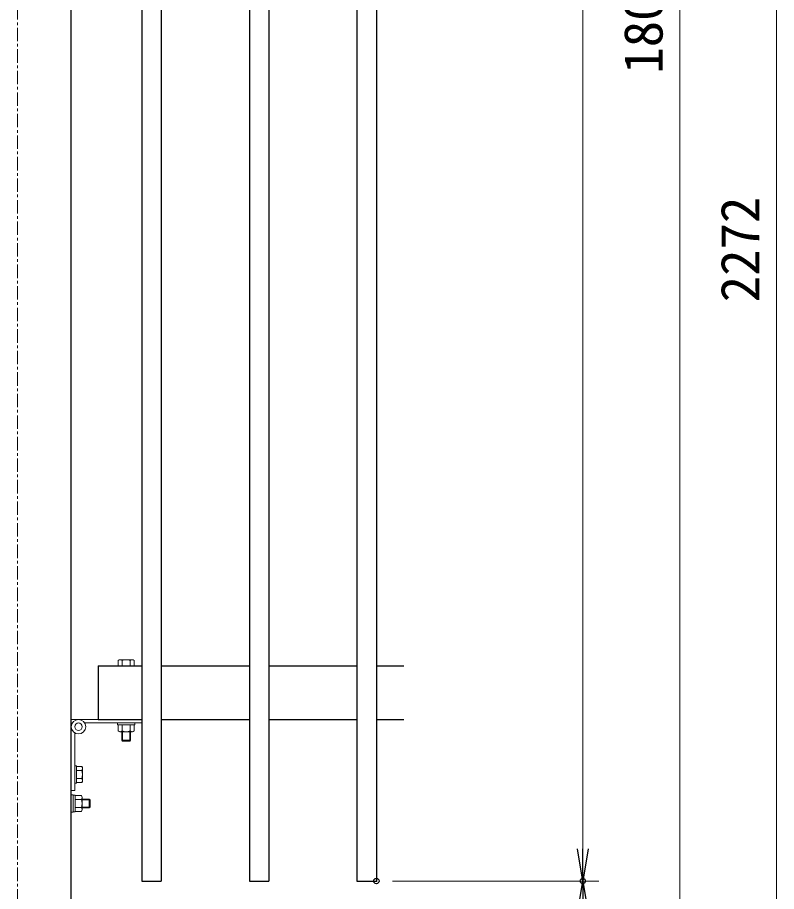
# Model space of a CAD drawing. Units: millimetres, scale not verified. Extents: x -4204 to 4196, y -2971 to 2969.
# Drawn here: x -577 to 128, y -1164 to -353 of the extents above; entities that cross this region are included whole.
import ezdxf
from ezdxf.enums import TextEntityAlignment as Align

# ---------------------------------------------------------------- set-up
doc = ezdxf.new("R2010")
doc.units = ezdxf.units.MM
doc.header["$LTSCALE"] = 10
doc.header["$PDMODE"] = 32
doc.header["$PDSIZE"] = 5
doc.linetypes.add('USER1', pattern=[2, 1.25, -0.25, 0.25, -0.25])
for name, color, linetype, lineweight in [('0-0_D-BMK', 2, 'USER1', 13), ('0-1_D-STR1', 1, 'Continuous', 25), ('0-2_D-STR3', 3, 'Continuous', 13), ('0-3_D-STR-DIM', 7, 'Continuous', 13), ('0-4_0', 7, 'Continuous', 25), ('0-5_DEFPOINTS', 8, 'Continuous', 25)]:
    doc.layers.add(name, color=color, linetype=linetype, lineweight=lineweight)
doc.styles.add('ＭＳ ゴシック', font='')
doc.styles.get('ＭＳ ゴシック').set_extended_font_data('MS Gothic')

# ---------------------------------------------------------------- blocks, each defined once
blk = doc.blocks.new('_OPEN')
at = {"layer": '0-4_0'}
blk.add_line((0, 0), (-10, 0), dxfattribs=at)
blk.add_lwpolyline([(-10, 1.667), (0, 0), (-10, -1.667)], dxfattribs=at)

msp = doc.modelspace()

# ---------------------------------------------------------------- linework, layer by layer
at = {"layer": '0-0_D-BMK'}
msp.add_line((-576.95, -1754.64), (-576.95, 654.36), dxfattribs=at)
at = {"layer": '0-1_D-STR1'}
for p, q in [((-526.95, -1704.64), (-526.95, 554.36)), ((-461.45, 545.36), (-461.45, -1154.64)), ((-443.45, 545.36), (-443.45, -1154.64)), ((-361.45, 545.36), (-361.45, -1154.64)), ((-343.45, 545.36), (-343.45, -1154.64)), ((-261.45, 545.36), (-261.45, -1154.64)), ((-243.45, 545.36), (-243.45, -1154.64)), ((-501.95, -954.64), (-461.45, -954.64)), ((-501.95, -954.64), (-461.45, -954.64)), ((-501.95, -954.64), (-501.95, -1004.64)), ((-501.95, -954.64), (-461.45, -954.64)), ((-443.45, -954.64), (-361.45, -954.64)), ((-343.45, -954.64), (-261.45, -954.64)), ((-243.45, -954.64), (-217.95, -954.64)), ((-501.95, -1004.64), (-461.45, -1004.64)), ((-501.95, -1004.64), (-461.45, -1004.64)), ((-501.95, -1004.64), (-461.45, -1004.64)), ((-501.95, -1004.64), (-461.45, -1004.64)), ((-443.45, -1004.64), (-361.45, -1004.64)), ((-343.45, -1004.64), (-261.45, -1004.64)), ((-243.45, -1004.64), (-217.95, -1004.64)), ((-461.45, -1154.64), (-443.45, -1154.64)), ((-361.45, -1154.64), (-343.45, -1154.64)), ((-261.45, -1154.64), (-243.45, -1154.64))]:
    msp.add_line(p, q, dxfattribs=at)
at = {"layer": '0-2_D-STR3'}
for p, q in [((-470.22, -949.14), (-481.75, -949.14)), ((-470.22, -949.14), (-481.75, -949.14)), ((-460.95, -954.64), (-501.95, -954.64)), ((-483.45, -949.84), (-483.45, -954.64)), ((-468.45, -954.64), (-483.45, -954.64)), ((-479.7, -949.84), (-479.7, -954.64)), ((-472.2, -949.84), (-472.2, -954.64)), ((-460.95, -1004.64), (-526.95, -1004.64)), ((-526.95, -1070.74), (-526.95, -1004.64)), ((-460.95, -1007.84), (-460.95, -1004.64)), ((-460.95, -1007.84), (-514.53, -1007.84)), ((-467.95, -1007.84), (-483.95, -1007.84)), ((-483.95, -1009.44), (-483.95, -1007.84)), ((-467.95, -1007.84), (-483.95, -1007.84)), ((-467.95, -1009.44), (-483.95, -1009.44)), ((-483.45, -1009.44), (-483.45, -1015.24)), ((-479.7, -1009.44), (-479.7, -1015.24)), ((-472.2, -1009.44), (-472.2, -1015.24)), ((-468.45, -1009.44), (-468.45, -1015.24)), ((-467.95, -1009.44), (-467.95, -1007.84)), ((-523.75, -1070.64), (-523.75, -1017.05)), ((-470.17, -1015.94), (-481.72, -1015.94)), ((-479.95, -1015.94), (-479.95, -1023.94)), ((-479.25, -1015.94), (-479.25, -1024.64)), ((-472.65, -1015.94), (-472.65, -1024.64)), ((-471.95, -1015.94), (-471.95, -1023.94)), ((-471.95, -1023.94), (-479.95, -1023.94)), ((-479.95, -1023.94), (-479.25, -1024.64)), ((-472.65, -1024.64), (-479.25, -1024.64)), ((-472.65, -1024.64), (-471.95, -1023.94)), ((-517.23, -1048.14), (-522.15, -1048.14)), ((-517.23, -1051.89), (-522.15, -1051.89)), ((-516.65, -1049.14), (-517.23, -1048.14)), ((-516.65, -1049.14), (-516.65, -1062.14)), ((-517.23, -1059.39), (-522.15, -1059.39)), ((-517.23, -1063.14), (-522.15, -1063.14)), ((-516.65, -1062.14), (-517.23, -1063.14)), ((-523.75, -1070.64), (-526.95, -1070.64)), ((-523.75, -1063.64), (-522.15, -1063.64)), ((-526.95, -1074.64), (-526.95, -1090.64)), ((-525.35, -1074.64), (-526.95, -1074.64)), ((-525.35, -1074.64), (-525.35, -1090.64)), ((-525.35, -1074.94), (-523.35, -1074.94)), ((-523.35, -1074.94), (-523.35, -1090.34)), ((-523.35, -1075.14), (-517.55, -1075.14)), ((-523.35, -1078.89), (-517.55, -1078.89)), ((-516.85, -1076.86), (-516.85, -1088.41)), ((-516.85, -1078.64), (-510.25, -1078.64)), ((-516.85, -1079.34), (-509.55, -1079.34)), ((-509.55, -1079.34), (-509.55, -1085.94)), ((-523.35, -1086.39), (-517.55, -1086.39)), ((-516.85, -1085.94), (-509.55, -1085.94)), ((-516.85, -1086.64), (-510.25, -1086.64)), ((-510.25, -1086.64), (-509.55, -1085.94)), ((-525.35, -1090.64), (-526.95, -1090.64)), ((-523.35, -1090.34), (-525.35, -1090.34)), ((-523.35, -1090.14), (-517.55, -1090.14))]:
    msp.add_line(p, q, dxfattribs=at)
for points in [[(-468.45, -949.84), (-468.45, -954.64), (-483.45, -954.64)], [(-523.75, -1047.64), (-522.15, -1047.64), (-522.15, -1063.64)], [(-509.55, -1079.34), (-510.25, -1078.64), (-510.25, -1086.64)]]:
    msp.add_lwpolyline(points, dxfattribs=at)
for radius in [6.7, 3.5]:
    msp.add_circle((-520.25, -1011.34), radius, dxfattribs=at)
for centre, radius, start, end in [((-481.57, -951.98), 2.84, 48.76361, 131.23639), ((-481.57, -951.98), 2.84, 48.76361, 131.23639), ((-475.95, -959.54), 10.39, 68.85295, 111.14705), ((-475.95, -959.54), 10.39, 68.85295, 111.14705), ((-470.32, -951.99), 2.85, 48.95661, 131.04339), ((-470.32, -951.99), 2.85, 48.95661, 131.04339), ((-481.57, -1013.09), 2.85, 228.86505, 311.13495), ((-475.95, -1005.55), 10.39, 248.85295, 291.14705), ((-470.32, -1013.1), 2.85, 228.83491, 311.16509), ((-519.99, -1050.02), 3.34, 325.79454, 34.20546), ((-529.1, -1055.64), 12.45, 342.48215, 17.51785), ((-519.99, -1061.26), 3.34, 325.79454, 34.20546), ((-519.69, -1077.02), 2.85, 318.83491, 41.16509), ((-527.24, -1082.64), 10.39, 338.85295, 21.14705), ((-519.69, -1088.27), 2.85, 318.86505, 41.13495)]:
    msp.add_arc(centre, radius, start, end, dxfattribs=at)
at = {"layer": '0-3_D-STR-DIM'}
for p, q in [((128.4, 537.36), (128.4, -1674.64)), ((-51.6, 515.36), (-51.6, -1124.64)), ((38.4, 515.36), (38.4, -1224.64)), ((-228.45, -1154.64), (-36.6, -1154.64)), ((-228.45, -1154.64), (-36.6, -1154.64))]:
    msp.add_line(p, q, dxfattribs=at)
at = {"layer": '0-5_DEFPOINTS'}
for p in [(-243.45, -1154.64), (-51.6, -1154.64)]:
    msp.add_point(p, dxfattribs=at)

# ---------------------------------------------------------------- block references
at = {"layer": '0-3_D-STR-DIM', "xscale": 3, "yscale": 3}
for rotation in [270, 90]:
    msp.add_blockref('_OPEN', (-51.6, -1154.64), dxfattribs=dict(at, rotation=rotation))

# ---------------------------------------------------------------- texts
at = {"layer": '0-3_D-STR-DIM', "style": 'ＭＳ ゴシック'}
for s, p in [('1800', (33.34, -404.82)), ('2272', (123.34, -617.18))]:
    msp.add_text(s, height=36.07, rotation=90, dxfattribs=at).set_placement(p, align=Align.BOTTOM_LEFT)

doc.saveas('drawing.dxf')
